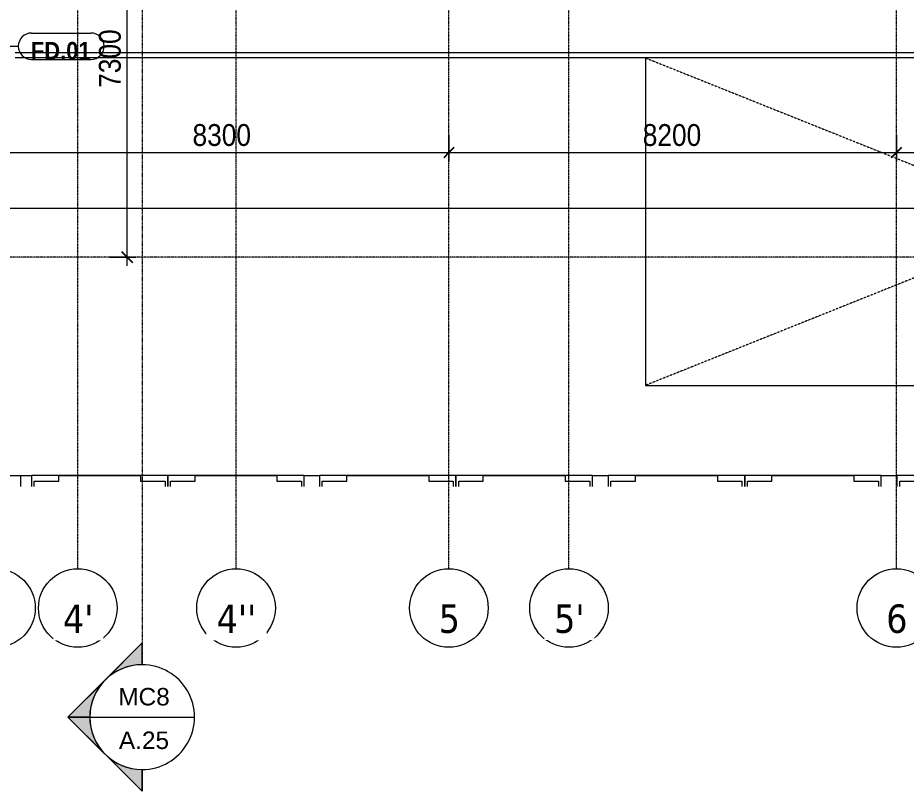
# Model space of a CAD drawing. Header units: millimetres. Extents: x 962 to 241049, y -15958 to 84407.
# Drawn here: x 108032 to 124312, y 7456 to 21622 of the extents above; entities that cross this region are included whole.
import ezdxf

# ---------------------------------------------------------------- set-up
doc = ezdxf.new("R2010")
doc.units = ezdxf.units.MM
for name, pattern in [('Dash', [6, 3, -3]), ('Dash Dot 3_16_', [7.9375, 4.7625, -1.5875, 0, -1.5875]), ('Grid Line', [22.225, 12.7, -3.175, 3.175, -3.175])]:
    doc.linetypes.add(name, pattern=pattern)
for name, color, linetype, lineweight in [('A-ANNO-DIMS', 211, 'Continuous', 9), ('A-ANNO-DIMS-160', 211, 'Continuous', 9), ('A-DOOR-IDEN', 31, 'Continuous', 9), ('A-FLOR', 192, 'Continuous', 9), ('A-WALL', 113, 'Continuous', 9), ('C-PRKG', 70, 'Continuous', 9), ('C-PRKG-HDLN', 70, 'Dash', 9), ('G-ANNO-SYMB', 111, 'Continuous', 9), ('G-ANNO-SYMB-1', 111, 'Dash Dot 3_16_', 18), ('S-GRID-1', 1, 'Grid Line', 9), ('S-GRID-IDEN', 1, 'Continuous', 9)]:
    doc.layers.add(name, color=color, linetype=linetype, lineweight=lineweight)
doc.styles.add('Arial_9', font='arial_0.ttf', dxfattribs={"height": 320})
doc.styles.add('Arial_B_5', font='arialbd_0.ttf', dxfattribs={"width": 0.9, "height": 320})
doc.styles.add('Tahoma_B', font='tahomabd_0.ttf', dxfattribs={"height": 520})
doc.styles.add('UTM Avo', font='UTM Avo.ttf', dxfattribs={"width": 0.9, "height": 400})
doc.dimstyles.new('1_Dim_chi_tiet_2_5', dxfattribs={"dimscale": 304.8, "dimtxt": 399.720379, "dimasz": 0.629921, "dimexe": 0.524934, "dimexo": 0.0625, "dimgap": 0.052493, "dimtad": 1, "dimdec": 0, "dimrnd": 5, "dimzin": 0, "dimdsep": 46, "dimtxsty": 'UTM Avo', "dimblk1": 'OBLIQUE', "dimblk2": 'OBLIQUE', "dimsah": 1, "dimcen": 0.09, "dimdle": 0.524934, "dimazin": 0, "dimtfac": 1, "dimtdec": 4, "dimtix": 1, "dimtmove": 0, "dimatfit": 3, "dimfxl": 1.049869, "dimfxlon": 1, "dimtvp": 1, "dimtolj": 1, "dimtzin": 0, "dimarcsym": 2})

# ---------------------------------------------------------------- blocks, each defined once
blk = doc.blocks.new('BAI XE PCCC - BAI XE PCCC-V119-TKCS_MB TẦNG 1')
at = {"layer": 'C-PRKG'}
for p, q in [((0, 6000), (0, 0)), ((15000, 6000), (0, 6000)), ((15000, 0), (15000, 6000)), ((0, 0), (15000, 0))]:
    blk.add_line(p, q, dxfattribs=at)
at = {"layer": 'C-PRKG-HDLN'}
for p, q in [((15000, 6000), (0, 0)), ((0, 6000), (15000, 0))]:
    blk.add_line(p, q, dxfattribs=at)
blk = doc.blocks.new('xe oto1 - xe oto-V223-TKCS_MB TẦNG 1')
at = {"layer": 'C-PRKG'}
for p, q in [((-2500, 202), (-2500, 0)), ((-2500, 202), (-2500, 0)), ((-2450, 100), (-2450, 202)), ((-50, 202), (-50, 100)), ((0, 0), (0, 202)), ((0, 0), (0, 202)), ((-2500, 0), (-2000, 0)), ((-2500, 0), (0, 0)), ((-2000, 100), (-2450, 100)), ((-2000, 0), (-2000, 100)), ((-500, 100), (-500, 0)), ((-50, 100), (-500, 100)), ((-500, 0), (0, 0))]:
    blk.add_line(p, q, dxfattribs=at)
blk = doc.blocks.new('Grid - M_Grid Head - Circle-353313-TKCS_MB TẦNG 1')
at = {"layer": 'S-GRID-IDEN'}
blk.add_circle((0, 0), 4.5, dxfattribs=at)
blk = doc.blocks.new('Section - M_Section Head - Filled-352373-TKCS_MB TẦNG 1')
at = {"layer": 'G-ANNO-SYMB'}
h = blk.add_hatch(color=256, dxfattribs=at)
edge = h.paths.add_edge_path()
edge.add_line((-6, 8.49), (-6, 6))
edge.add_arc((-6, 0), 6, 90, 135)
edge.add_line((-10.24, 4.24), (-6, 8.49))
h = blk.add_hatch(color=256, dxfattribs=at)
edge = h.paths.add_edge_path()
edge.add_line((-6, 8.49), (-1.76, 4.24))
edge.add_arc((-6, 0), 6, 45, 90)
edge.add_line((-6, 6), (-6, 8.49))
h = blk.add_hatch(color=256, dxfattribs=at)
edge = h.paths.add_edge_path()
edge.add_line((-14.49, 0), (-10.24, 4.24))
edge.add_arc((-6, 0), 6, 135, 180)
edge.add_line((-12, 0), (-14.49, 0))
h = blk.add_hatch(color=256, dxfattribs=at)
edge = h.paths.add_edge_path()
edge.add_line((2.49, 0), (0, 0))
edge.add_arc((-6, 0), 6, 360, 405)
edge.add_line((-1.76, 4.24), (2.49, 0))
for p, q in [((-6, 8.49), (-14.49, 0)), ((-6, 8.49), (-10.24, 4.24)), ((-6, 8.49), (2.49, 0)), ((-6, 6), (-6, 8.49)), ((-6, 8.49), (-6, 6)), ((-1.76, 4.24), (-6, 8.49)), ((-10.24, 4.24), (-14.49, 0)), ((2.49, 0), (-1.76, 4.24)), ((-14.49, 0), (-12, 0)), ((0, 0), (2.49, 0)), ((-12, 0), (-14.49, 0)), ((0, 0), (2.49, 0))]:
    blk.add_line(p, q, dxfattribs=at)
for start, end in [(360, 180), (90, 135), (45, 90), (135, 180), (360, 45), (180, 360)]:
    blk.add_arc((-6, 0), 6, start, end, dxfattribs=at)
blk = doc.blocks.new('DIMBLOCK4-TKCS_MB TẦNG 1')
at = {"layer": 'A-ANNO-DIMS-160'}
for p, q in [((107632, 19476), (107632, 18996)), ((107632, 19156), (107632, 19476)), ((115932, 19476), (115932, 18996)), ((115932, 19156), (115932, 19476)), ((107632, 19156), (115932, 19156))]:
    blk.add_line(p, q, dxfattribs=at)
at = {"layer": 'A-ANNO-DIMS-160', "lineweight": 25}
for p, q in [((107632, 19156), (107728, 19252)), ((115932, 19156), (116028, 19252)), ((107632, 19156), (107536, 19060)), ((115932, 19156), (115836, 19060))]:
    blk.add_line(p, q, dxfattribs=at)
at = {"layer": 'A-ANNO-DIMS-160', "color": 0, "insert": (111234, 19675), "char_height": 400, "width": 1314.64, "attachment_point": 1, "line_spacing_factor": 1.110334, "style": 'UTM Avo'}
blk.add_mtext('8300', dxfattribs=at)
blk = doc.blocks.new('_Oblique')
at = {"color": 0, "linetype": 'ByBlock', "lineweight": -2}
blk.add_line((-0.5, -0.5), (0.5, 0.5), dxfattribs=at)
blk = doc.blocks.new('DIMBLOCK5-TKCS_MB TẦNG 1')
at = {"layer": 'A-ANNO-DIMS-160'}
for p, q in [((115932, 19476), (115932, 18996)), ((115932, 19156), (115932, 19476)), ((124132, 19476), (124132, 18996)), ((124132, 19156), (124132, 19476)), ((115932, 19156), (124132, 19156))]:
    blk.add_line(p, q, dxfattribs=at)
at = {"layer": 'A-ANNO-DIMS-160', "lineweight": 25}
for p, q in [((115932, 19156), (116028, 19252)), ((124132, 19156), (124228, 19252)), ((115932, 19156), (115836, 19060)), ((124132, 19156), (124036, 19060))]:
    blk.add_line(p, q, dxfattribs=at)
at = {"layer": 'A-ANNO-DIMS-160', "color": 0, "insert": (119484, 19675), "char_height": 400, "width": 1314.64, "attachment_point": 1, "line_spacing_factor": 1.110334, "style": 'UTM Avo'}
blk.add_mtext('8200', dxfattribs=at)
blk = doc.blocks.new('DIMBLOCK6-TKCS_MB TẦNG 1')
at = {"layer": 'A-ANNO-DIMS-160'}
for p, q in [((124132, 19476), (124132, 18996)), ((124132, 19156), (124132, 19476)), ((132332, 19476), (132332, 18996)), ((132332, 19156), (132332, 19476)), ((124132, 19156), (132332, 19156))]:
    blk.add_line(p, q, dxfattribs=at)
at = {"layer": 'A-ANNO-DIMS-160', "lineweight": 25}
for p, q in [((124132, 19156), (124228, 19252)), ((132332, 19156), (132428, 19252)), ((124132, 19156), (124036, 19060)), ((132332, 19156), (132236, 19060))]:
    blk.add_line(p, q, dxfattribs=at)
at = {"layer": 'A-ANNO-DIMS-160', "color": 0, "insert": (127684, 19675), "char_height": 400, "width": 1314.64, "attachment_point": 1, "line_spacing_factor": 1.110334, "style": 'UTM Avo'}
blk.add_mtext('8200', dxfattribs=at)
blk = doc.blocks.new('DIMBLOCK16-TKCS_MB TẦNG 1')
at = {"layer": 'A-ANNO-DIMS-160'}
for p, q in [((96832, 18456), (96832, 17976)), ((96832, 18136), (96832, 18456)), ((190432, 18456), (190432, 17976)), ((190432, 18136), (190432, 18456)), ((96672, 18136), (190592, 18136))]:
    blk.add_line(p, q, dxfattribs=at)
at = {"layer": 'A-ANNO-DIMS-160', "lineweight": 25}
for p, q in [((96832, 18136), (96736, 18040)), ((96832, 18136), (96928, 18232)), ((190432, 18136), (190336, 18040)), ((190432, 18136), (190528, 18232))]:
    blk.add_line(p, q, dxfattribs=at)
at = {"layer": 'A-ANNO-DIMS-160', "color": 0, "insert": (142947, 18655), "char_height": 400, "width": 1643.29, "attachment_point": 1, "line_spacing_factor": 1.110334, "style": 'UTM Avo'}
blk.add_mtext('93600', dxfattribs=at)
blk = doc.blocks.new('STN_Door Tag - STN_Door Tag-1788670-TKCS_MB TẦNG 1')
at = {"layer": 'A-DOOR-IDEN'}
for p, q in [((-3.37, 1.49), (3.43, 1.49)), ((-3.37, -1.52), (3.43, -1.52))]:
    blk.add_line(p, q, dxfattribs=at)
for centre, start, end in [((-3.37, -0.01), 90, 270), ((3.43, -0.01), 270, 90)]:
    blk.add_arc(centre, 1.51, start, end, dxfattribs=at)
blk = doc.blocks.new('DIMBLOCK147-TKCS_MB TẦNG 1')
at = {"layer": 'A-ANNO-DIMS-160', "lineweight": 25}
for p, q in [((110037, 24537), (109941, 24633)), ((110037, 24537), (110133, 24441)), ((110037, 17237), (109941, 17333)), ((110037, 17237), (110133, 17141))]:
    blk.add_line(p, q, dxfattribs=at)
at = {"layer": 'A-ANNO-DIMS-160'}
for p, q in [((110037, 17077), (110037, 24697)), ((109717, 24537), (110197, 24537)), ((110037, 24537), (109717, 24537)), ((109717, 17237), (110197, 17237)), ((110037, 17237), (109717, 17237))]:
    blk.add_line(p, q, dxfattribs=at)
at = {"layer": 'A-ANNO-DIMS-160', "color": 0, "insert": (109518, 20339), "char_height": 400, "width": 1314.64, "attachment_point": 1, "rotation": 90, "line_spacing_factor": 1.110334, "style": 'UTM Avo'}
blk.add_mtext('7300', dxfattribs=at)

msp = doc.modelspace()

# ---------------------------------------------------------------- linework, layer by layer
at = {"layer": 'A-DOOR-IDEN'}
msp.add_line((107168.9, 21101.8), (108041.8, 21101.7), dxfattribs=at)
at = {"layer": 'A-FLOR'}
for p, q in [((108081.6, 13236.9), (108281.6, 13236.9)), ((108781.6, 13236.9), (110281.6, 13236.9)), ((111281.6, 13236.9), (112781.6, 13236.9)), ((113281.6, 13236.9), (113561.6, 13236.9)), ((114061.6, 13236.9), (115561.6, 13236.9)), ((116561.6, 13236.9), (118061.6, 13236.9)), ((118561.6, 13236.9), (118851.6, 13236.9)), ((119351.6, 13236.9), (120851.6, 13236.9)), ((121851.6, 13236.9), (123351.6, 13236.9)), ((123851.6, 13236.9), (124141.6, 13236.9))]:
    msp.add_line(p, q, dxfattribs=at)
at = {"layer": 'A-WALL'}
for p, q in [((107981.6, 20988.2), (136306.6, 20988.2)), ((144631.7, 20888.2), (107981.6, 20888.2)), ((99981.6, 13236.9), (108081.6, 13236.9)), ((108081.6, 13236.9), (108081.6, 13035.2))]:
    msp.add_line(p, q, dxfattribs=at)
at = {"layer": 'G-ANNO-SYMB'}
msp.add_line((109350.4, 8813.9), (111270.4, 8813.9), dxfattribs=at)
at = {"layer": 'G-ANNO-SYMB-1'}
msp.add_line((110310.4, 84025.7), (110310.4, 9773.9), dxfattribs=at)
at = {"layer": 'S-GRID-1'}
for p, q in [((109131.6, 15532), (109131.6, 78459.2)), ((112031.6, 15532), (112031.6, 78459.2)), ((115931.6, 15532), (115931.6, 78459.2)), ((118131.6, 15532), (118131.6, 78459.2)), ((124131.6, 15532), (124131.6, 78459.2)), ((192368.8, 17236.9), (96265.8, 17236.9)), ((109131.6, 11532), (109131.6, 15532)), ((112031.6, 11532), (112031.6, 15532)), ((115931.6, 11532), (115931.6, 15532)), ((118131.6, 11532), (118131.6, 15532)), ((124131.6, 11532), (124131.6, 15532))]:
    msp.add_line(p, q, dxfattribs=at)

# ---------------------------------------------------------------- block references
at = {"layer": 'A-DOOR-IDEN', "xscale": 159.9999999999999, "yscale": 159.9999999999999, "zscale": 159.9999999999999}
msp.add_blockref('STN_Door Tag - STN_Door Tag-1788670-TKCS_MB TẦNG 1', (108822.4, 21102.4), dxfattribs=at)
at = {"layer": 'C-PRKG'}
msp.add_blockref('BAI XE PCCC - BAI XE PCCC-V119-TKCS_MB TẦNG 1', (119531.6, 14888.2), dxfattribs=at)
at = {"layer": 'C-PRKG', "rotation": 180}
for p in [(108281.6, 13236.9), (110781.6, 13236.9), (113561.6, 13236.9), (116061.6, 13236.9), (118851.6, 13236.9), (121351.6, 13236.9), (124141.6, 13236.9)]:
    msp.add_blockref('xe oto1 - xe oto-V223-TKCS_MB TẦNG 1', p, dxfattribs=at)
at = {"layer": 'S-GRID-IDEN', "xscale": 159.9999999999999, "yscale": 159.9999999999999, "zscale": 159.9999999999999}
for p in [(107631.6, 10812), (109131.6, 10812), (112031.6, 10812), (115931.6, 10812), (118131.6, 10812), (124131.6, 10812)]:
    msp.add_blockref('Grid - M_Grid Head - Circle-353313-TKCS_MB TẦNG 1', p, dxfattribs=at)

# ---------------------------------------------------------------- texts
at = {"layer": 'A-DOOR-IDEN', "insert": (108819.2, 21017.1), "char_height": 320, "width": 1124.64, "attachment_point": 5, "line_spacing_factor": 0.936439, "style": 'Arial_B_5'}
msp.add_mtext('\\pt7.2,14.4,21.6,28.8,36,43.2,50.4,57.6,64.8,72,79.2,86.4,93.6,100.8,108,115.2,122.4,129.6,136.8,144,151.2,158.4,165.6,172.8,180,187.2,194.4,201.6,208.8,216,223.2,230.4;FD.01', dxfattribs=at)
at = {"layer": 'G-ANNO-SYMB', "char_height": 320, "attachment_point": 5, "line_spacing_factor": 0.936439, "style": 'Arial_9'}
for s, insert, width in [('\\pt2032,4064,6096,8128,10160,12192,14224,16256,18288,20320,22352,24384,26416,28448,30480,32512,34544,36576,38608,40640,42672,44704,46736,48768,50800,52832,54864,56896,58928,60960,62992,65024;MC8', (110344.4, 9185.1), 963.2), ('\\pt2032,4064,6096,8128,10160,12192,14224,16256,18288,20320,22352,24384,26416,28448,30480,32512,34544,36576,38608,40640,42672,44704,46736,48768,50800,52832,54864,56896,58928,60960,62992,65024;A.25', (110344.4, 8386.8), 952)]:
    msp.add_mtext(s, dxfattribs=dict(at, insert=insert, width=width))

# ---------------------------------------------------------------- dimensions: what is measured, and where the dimension line sits
at = {"layer": 'A-ANNO-DIMS'}
dim = msp.add_linear_dim(base=(110037.4, 24536.9), p1=(109717.4, 17236.9), p2=(109717.4, 24536.9), angle=90, dimstyle='1_Dim_chi_tiet_2_5', override={"dimpost": '<>', "dimfxl": 7300}, dxfattribs=at)
dim.commit()
dim.dimension.update_dxf_attribs({"geometry": 'DIMBLOCK147-TKCS_MB TẦNG 1', "text_midpoint": (109814.4, 20886.9)})
for base, p1, p2, override, picture, middle in [((115931.6, 19155.7), (107631.6, 19475.7), (115931.6, 19475.7), {"dimpost": '<>', "dimfxl": 8300}, 'DIMBLOCK4-TKCS_MB TẦNG 1', (111781.6, 19378.7)), ((124131.6, 19155.7), (115931.6, 19475.7), (124131.6, 19475.7), {"dimpost": '<>', "dimfxl": 8200}, 'DIMBLOCK5-TKCS_MB TẦNG 1', (120031.6, 19378.7)), ((132331.6, 19155.7), (124131.6, 19475.7), (132331.6, 19475.7), {"dimpost": '<>', "dimfxl": 8200}, 'DIMBLOCK6-TKCS_MB TẦNG 1', (128231.6, 19378.7)), ((190431.6, 18135.7), (96831.6, 18455.7), (190431.6, 18455.7), {"dimpost": '<>', "dimfxl": 93600}, 'DIMBLOCK16-TKCS_MB TẦNG 1', (143631.6, 18358.7))]:
    dim = msp.add_linear_dim(base=base, p1=p1, p2=p2, dimstyle='1_Dim_chi_tiet_2_5', override=override, dxfattribs=at)
    dim.commit()
    dim.dimension.update_dxf_attribs({"geometry": picture, "text_midpoint": middle})

# ---------------------------------------------------------------- next in the draw order: texts
at = {"layer": 'S-GRID-IDEN', "char_height": 520, "attachment_point": 5, "line_spacing_factor": 0.996129, "style": 'Tahoma_B', "bg_fill": 3, "box_fill_scale": 1.25, "bg_fill_color": 256, "bg_fill_true_color": 13158600, "bg_fill_transparency": 0}
for s, insert, width in [("\\pt2031.9988,4063.9976,6096.0016,8128.0004,10159.9992,12191.998,14224.002,16256.0008,18287.9996,20319.9984,22352.0024,24384.0012,26416,28447.9988,30479.9976,32512.0016,34544.0004,36575.9992,38607.998,40640.002,42672.0008,44703.9996,46735.9984,48768.0024,50800.0012,52832,54863.9988,56895.9976,58928.0016,60960.0004,62991.9992,65023.998;4'", (109139.1, 10612.3), 656), ("\\pt2031.9988,4063.9976,6096.0016,8128.0004,10159.9992,12191.998,14224.002,16256.0008,18287.9996,20319.9984,22352.0024,24384.0012,26416,28447.9988,30479.9976,32512.0016,34544.0004,36575.9992,38607.998,40640.002,42672.0008,44703.9996,46735.9984,48768.0024,50800.0012,52832,54863.9988,56895.9976,58928.0016,60960.0004,62991.9992,65023.998;4''", (112039.1, 10612.3), 846.4), ('\\pt2031.9988,4063.9976,6096.0016,8128.0004,10159.9992,12191.998,14224.002,16256.0008,18287.9996,20319.9984,22352.0024,24384.0012,26416,28447.9988,30479.9976,32512.0016,34544.0004,36575.9992,38607.998,40640.002,42672.0008,44703.9996,46735.9984,48768.0024,50800.0012,52832,54863.9988,56895.9976,58928.0016,60960.0004,62991.9992,65023.998;5', (115939.1, 10612.3), 465.6), ("\\pt2031.9988,4063.9976,6096.0016,8128.0004,10159.9992,12191.998,14224.002,16256.0008,18287.9996,20319.9984,22352.0024,24384.0012,26416,28447.9988,30479.9976,32512.0016,34544.0004,36575.9992,38607.998,40640.002,42672.0008,44703.9996,46735.9984,48768.0024,50800.0012,52832,54863.9988,56895.9976,58928.0016,60960.0004,62991.9992,65023.998;5'", (118139.1, 10612.3), 656), ('\\pt2031.9988,4063.9976,6096.0016,8128.0004,10159.9992,12191.998,14224.002,16256.0008,18287.9996,20319.9984,22352.0024,24384.0012,26416,28447.9988,30479.9976,32512.0016,34544.0004,36575.9992,38607.998,40640.002,42672.0008,44703.9996,46735.9984,48768.0024,50800.0012,52832,54863.9988,56895.9976,58928.0016,60960.0004,62991.9992,65023.998;6', (124139.1, 10612.3), 465.6)]:
    msp.add_mtext(s, dxfattribs=dict(at, insert=insert, width=width))

# ---------------------------------------------------------------- next in the draw order: block references
at = {"layer": 'G-ANNO-SYMB', "xscale": 159.9999999999999, "yscale": 159.9999999999999, "zscale": 159.9999999999999, "rotation": 89.99999999999947}
msp.add_blockref('Section - M_Section Head - Filled-352373-TKCS_MB TẦNG 1', (110310.4, 9773.9), dxfattribs=at)

doc.saveas('drawing.dxf')
